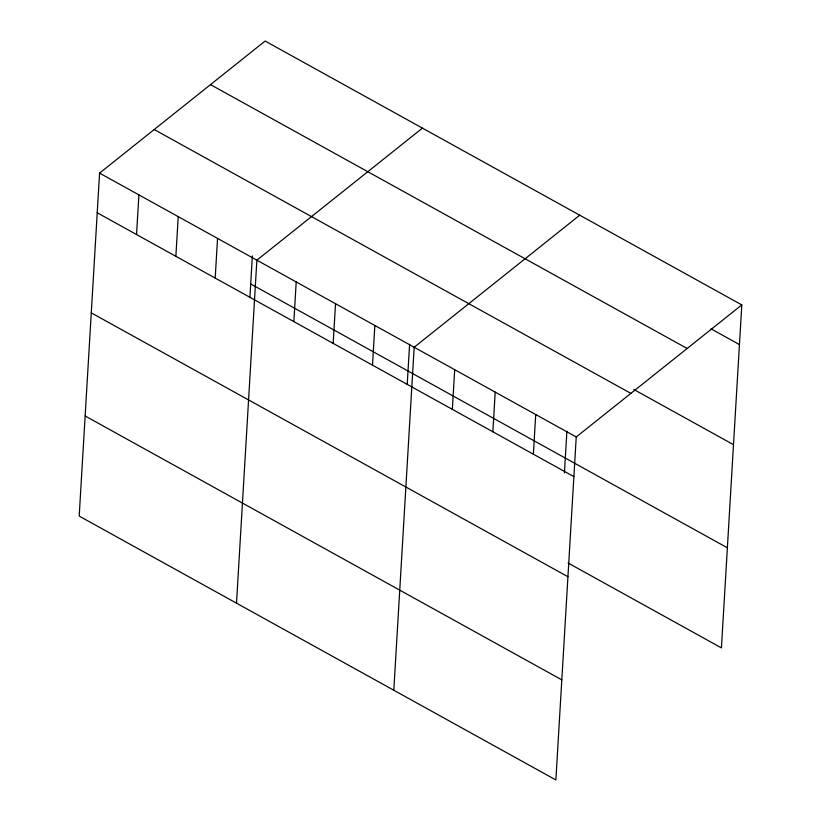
<?xml version="1.0" encoding="UTF-8"?>
<svg xmlns="http://www.w3.org/2000/svg" width="821" height="821" viewBox="0 0 821 821"><rect width="100%" height="100%" fill="white"/><g stroke="black" fill="none" stroke-linecap="round" stroke-linejoin="round"><path stroke-width="1.23" d="M99.577 173.108L79.196 516.091L555.868 779.95L576.239 436.967L741.804 304.909L265.132 41.05L99.577 173.108L576.239 436.967M136.543 234.539L138.903 194.875M175.868 256.306L178.229 216.641M215.194 278.073L217.544 238.408M249.892 297.53L252.365 255.926M236.499 603.168L256.87 260.185L422.435 128.127M293.846 321.616L296.196 281.952M333.172 343.383L335.522 303.719M372.498 365.15L374.848 325.485M407.195 384.608L409.597 344.276M393.803 690.235L414.174 347.252L579.739 215.194M452.34 409.351L454.69 369.686M492.857 431.774L495.207 392.11M533.373 454.208L535.723 414.543M564.427 472.917L566.89 431.353M741.804 304.909L721.423 647.892L568.122 563.032M710.976 328.81L739.444 344.574M210.494 84.625L687.167 348.494M633.853 389.513L733.502 444.674M154.204 129.523L630.877 393.392M250.703 283.933L727.375 547.802M97.217 212.772L573.889 476.632M91.275 312.863L567.937 576.732M85.148 415.99L561.81 679.86"/></g></svg>
